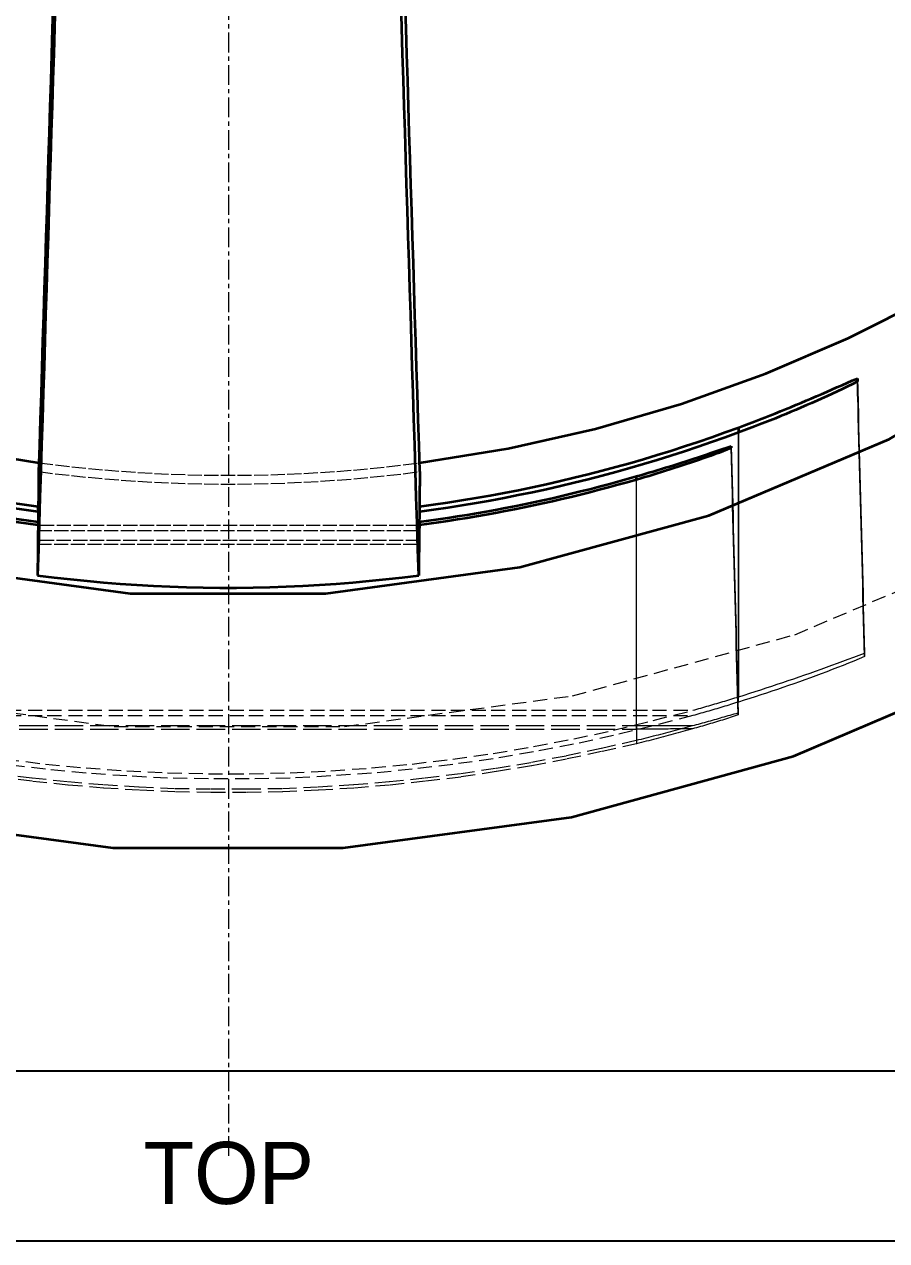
# Model space of a CAD drawing. Header units: millimetres. Extents: x 10 to 410, y 10 to 287.
# Drawn here: x 333.75 to 364.33, y 187 to 230.09 of the extents above; entities that cross this region are included whole.
import ezdxf
from ezdxf.enums import TextEntityAlignment as Align

# ---------------------------------------------------------------- set-up
doc = ezdxf.new("R2010")
doc.units = ezdxf.units.MM
doc.linetypes.add('CENTER', pattern=[1.15, 0.7, -0.15, 0.15, -0.15])
doc.linetypes.add('DASHED', pattern=[0.75, 0.5, -0.25])
for name, color, linetype, lineweight in [('CENTER', 4, 'CENTER', 13), ('HIDDEN', 8, 'DASHED', 18), ('TITLE_BLOCK', 7, 'CONTINUOUS', 25), ('VISIBLE', 7, 'CONTINUOUS', 35)]:
    doc.layers.add(name, color=color, linetype=linetype, lineweight=lineweight)

msp = doc.modelspace()

# ---------------------------------------------------------------- linework, layer by layer
at = {"layer": 'CENTER'}
msp.add_line((341, 190), (341, 273), dxfattribs=at)
at = {"layer": 'HIDDEN'}
for points in [[(280.045, 264.22), (280.84, 256.094), (282.713, 248.148), (285.63, 240.522), (289.539, 233.354), (294.371, 226.773), (300.038, 220.896), (306.44, 215.828), (313.46, 211.66), (320.975, 208.467), (328.848, 206.306), (336.94, 205.216), (345.104, 205.216), (353.196, 206.306), (361.069, 208.467), (368.584, 211.66), (375.604, 215.828), (382.006, 220.896), (387.673, 226.773), (392.505, 233.354), (396.414, 240.522), (399.331, 248.147), (401.204, 256.094), (401.999, 264.22)], [(363.545, 207.7), (363.534, 208.124), (363.523, 208.547), (363.512, 208.971), (363.501, 209.394), (363.49, 209.818), (363.479, 210.241), (363.468, 210.665), (363.457, 211.088), (363.446, 211.512), (363.435, 211.936), (363.423, 212.359), (363.412, 212.783), (363.401, 213.206), (363.39, 213.63), (363.379, 214.053), (363.368, 214.477), (363.357, 214.9), (363.346, 215.324), (363.335, 215.747), (363.324, 216.171), (363.313, 216.595), (363.301, 217.018), (363.29, 217.442)], [(363.292, 217.551), (363.303, 217.128), (363.314, 216.704), (363.325, 216.28), (363.336, 215.857), (363.347, 215.433), (363.358, 215.01), (363.369, 214.586), (363.38, 214.163), (363.391, 213.739), (363.402, 213.316), (363.414, 212.892), (363.425, 212.469), (363.436, 212.045), (363.447, 211.621), (363.458, 211.198), (363.469, 210.774), (363.48, 210.351), (363.491, 209.927), (363.502, 209.504), (363.513, 209.08), (363.524, 208.657), (363.536, 208.233), (363.547, 207.81)], [(363.547, 207.81), (363.536, 208.233), (363.524, 208.657), (363.513, 209.08), (363.502, 209.504), (363.491, 209.927), (363.48, 210.351), (363.469, 210.774), (363.458, 211.198), (363.447, 211.621), (363.436, 212.045), (363.425, 212.469), (363.414, 212.892), (363.402, 213.316), (363.391, 213.739), (363.38, 214.163), (363.369, 214.586), (363.358, 215.01), (363.347, 215.433), (363.336, 215.857), (363.325, 216.28), (363.314, 216.704), (363.303, 217.128), (363.292, 217.551)], [(359.08, 206.084), (359.08, 206.499), (359.08, 206.914), (359.08, 207.329), (359.08, 207.744), (359.08, 208.159), (359.08, 208.574), (359.08, 208.989), (359.08, 209.404), (359.08, 209.819), (359.08, 210.234), (359.08, 210.649), (359.08, 211.064), (359.08, 211.479), (359.08, 211.894), (359.08, 212.309), (359.08, 212.724), (359.08, 213.139), (359.08, 213.554), (359.08, 213.969), (359.08, 214.384), (359.08, 214.799), (359.08, 215.214), (359.08, 215.629)], [(359.082, 206.271), (359.082, 206.678), (359.082, 207.085), (359.082, 207.492), (359.082, 207.899), (359.082, 208.305), (359.082, 208.712), (359.082, 209.119), (359.082, 209.526), (359.082, 209.933), (359.082, 210.34), (359.082, 210.747), (359.082, 211.154), (359.082, 211.561), (359.082, 211.967), (359.082, 212.374), (359.082, 212.781), (359.082, 213.188), (359.082, 213.595), (359.082, 214.002), (359.082, 214.409), (359.082, 214.816), (359.082, 215.223), (359.082, 215.629)], [(358.816, 215.148), (358.827, 214.737), (358.838, 214.326), (358.848, 213.915), (358.859, 213.504), (358.87, 213.093), (358.881, 212.682), (358.891, 212.271), (358.902, 211.86), (358.913, 211.45), (358.924, 211.039), (358.935, 210.628), (358.945, 210.217), (358.956, 209.806), (358.967, 209.395), (358.978, 208.984), (358.988, 208.573), (358.999, 208.162), (359.01, 207.751), (359.021, 207.34), (359.031, 206.929), (359.042, 206.518), (359.053, 206.108), (359.064, 205.697)], [(359.064, 205.697), (359.053, 206.108), (359.042, 206.518), (359.031, 206.929), (359.021, 207.34), (359.01, 207.751), (358.999, 208.162), (358.988, 208.573), (358.978, 208.984), (358.967, 209.395), (358.956, 209.806), (358.945, 210.217), (358.935, 210.628), (358.924, 211.039), (358.913, 211.45), (358.902, 211.86), (358.891, 212.271), (358.881, 212.682), (358.87, 213.093), (358.859, 213.504), (358.848, 213.915), (358.838, 214.326), (358.827, 214.737), (358.816, 215.148)], [(359.063, 205.634), (359.052, 206.045), (359.041, 206.456), (359.031, 206.867), (359.02, 207.278), (359.009, 207.689), (358.998, 208.1), (358.988, 208.511), (358.977, 208.921), (358.966, 209.332), (358.955, 209.743), (358.945, 210.154), (358.934, 210.565), (358.923, 210.976), (358.912, 211.387), (358.902, 211.798), (358.891, 212.209), (358.88, 212.62), (358.869, 213.031), (358.859, 213.442), (358.848, 213.853), (358.837, 214.263), (358.826, 214.674), (358.816, 215.085)], [(334.261, 214.246), (334.846, 214.172), (335.431, 214.106), (336.018, 214.046), (336.604, 213.992), (337.192, 213.945), (337.78, 213.905), (338.368, 213.872), (338.957, 213.845), (339.546, 213.825), (340.135, 213.812), (340.724, 213.805), (341.313, 213.805), (341.903, 213.812), (342.492, 213.825), (343.081, 213.845), (343.67, 213.872), (344.258, 213.905), (344.846, 213.945), (345.433, 213.992), (346.02, 214.046), (346.606, 214.106), (347.192, 214.172), (347.777, 214.246)], [(334.271, 214.557), (334.855, 214.484), (335.439, 214.418), (336.025, 214.358), (336.611, 214.305), (337.197, 214.258), (337.784, 214.218), (338.372, 214.185), (338.96, 214.158), (339.548, 214.138), (340.136, 214.125), (340.725, 214.118), (341.313, 214.118), (341.901, 214.124), (342.49, 214.138), (343.078, 214.158), (343.666, 214.184), (344.253, 214.218), (344.84, 214.257), (345.427, 214.304), (346.013, 214.357), (346.598, 214.417), (347.183, 214.483), (347.767, 214.557)], [(355.46, 205.127), (355.46, 205.511), (355.46, 205.895), (355.46, 206.279), (355.46, 206.663), (355.46, 207.047), (355.46, 207.431), (355.46, 207.815), (355.46, 208.199), (355.46, 208.583), (355.46, 208.967), (355.46, 209.351), (355.46, 209.735), (355.46, 210.119), (355.46, 210.503), (355.46, 210.887), (355.46, 211.271), (355.46, 211.655), (355.46, 212.039), (355.46, 212.423), (355.46, 212.807), (355.46, 213.191), (355.46, 213.575), (355.46, 213.959)], [(355.461, 205.252), (355.461, 205.63), (355.461, 206.009), (355.461, 206.388), (355.461, 206.766), (355.461, 207.145), (355.461, 207.523), (355.461, 207.902), (355.461, 208.281), (355.461, 208.659), (355.461, 209.038), (355.461, 209.416), (355.461, 209.795), (355.461, 210.174), (355.461, 210.552), (355.461, 210.931), (355.461, 211.309), (355.461, 211.688), (355.461, 212.067), (355.461, 212.445), (355.461, 212.824), (355.461, 213.202), (355.461, 213.581), (355.461, 213.96)], [(334.247, 212.825), (334.246, 212.796), (334.245, 212.767), (334.244, 212.738), (334.243, 212.709), (334.242, 212.68), (334.241, 212.651), (334.24, 212.622), (334.239, 212.592), (334.238, 212.563), (334.238, 212.534), (334.237, 212.505), (334.236, 212.476), (334.235, 212.447), (334.234, 212.418), (334.233, 212.389), (334.232, 212.36), (334.231, 212.331), (334.23, 212.302), (334.229, 212.273), (334.229, 212.244), (334.228, 212.215), (334.227, 212.186), (334.226, 212.157)], [(334.228, 212.342), (334.228, 212.363), (334.229, 212.384), (334.23, 212.405), (334.23, 212.426), (334.231, 212.447), (334.232, 212.468), (334.232, 212.489), (334.233, 212.51), (334.234, 212.531), (334.234, 212.552), (334.235, 212.573), (334.236, 212.594), (334.236, 212.615), (334.237, 212.636), (334.238, 212.657), (334.238, 212.678), (334.239, 212.699), (334.239, 212.72), (334.24, 212.741), (334.241, 212.762), (334.241, 212.783), (334.242, 212.804), (334.243, 212.825)], [(347.783, 212.157), (347.782, 212.186), (347.781, 212.215), (347.78, 212.244), (347.779, 212.273), (347.778, 212.302), (347.777, 212.331), (347.776, 212.36), (347.776, 212.389), (347.775, 212.418), (347.774, 212.447), (347.773, 212.476), (347.772, 212.505), (347.771, 212.534), (347.77, 212.563), (347.769, 212.592), (347.768, 212.621), (347.767, 212.651), (347.767, 212.68), (347.766, 212.709), (347.765, 212.738), (347.764, 212.767), (347.763, 212.796), (347.762, 212.825)], [(347.77, 212.826), (347.77, 212.805), (347.771, 212.784), (347.772, 212.762), (347.772, 212.741), (347.773, 212.72), (347.774, 212.699), (347.774, 212.678), (347.775, 212.657), (347.775, 212.636), (347.776, 212.615), (347.777, 212.594), (347.777, 212.573), (347.778, 212.552), (347.779, 212.531), (347.779, 212.51), (347.78, 212.489), (347.781, 212.468), (347.781, 212.447), (347.782, 212.426), (347.783, 212.405), (347.783, 212.384), (347.784, 212.363), (347.785, 212.342)], [(334.242, 212.348), (334.241, 212.319), (334.24, 212.29), (334.239, 212.261), (334.238, 212.232), (334.237, 212.203), (334.236, 212.174), (334.235, 212.145), (334.234, 212.116), (334.234, 212.087), (334.233, 212.058), (334.232, 212.029), (334.231, 212), (334.23, 211.971), (334.229, 211.942), (334.228, 211.913), (334.227, 211.884), (334.226, 211.855), (334.226, 211.826), (334.225, 211.797), (334.224, 211.768), (334.223, 211.739), (334.222, 211.709), (334.221, 211.68)], [(334.222, 211.803), (334.223, 211.826), (334.224, 211.85), (334.224, 211.874), (334.225, 211.897), (334.226, 211.921), (334.227, 211.945), (334.227, 211.969), (334.228, 211.992), (334.229, 212.016), (334.23, 212.04), (334.23, 212.063), (334.231, 212.087), (334.232, 212.111), (334.233, 212.135), (334.233, 212.158), (334.234, 212.182), (334.235, 212.206), (334.235, 212.23), (334.236, 212.253), (334.237, 212.277), (334.238, 212.301), (334.238, 212.324), (334.239, 212.348)], [(334.228, 212.342), (334.228, 212.334), (334.228, 212.326), (334.228, 212.318), (334.227, 212.31), (334.227, 212.302), (334.227, 212.294), (334.227, 212.286), (334.227, 212.278), (334.227, 212.27), (334.227, 212.262), (334.227, 212.254), (334.227, 212.246), (334.227, 212.238), (334.227, 212.23), (334.227, 212.221), (334.226, 212.213), (334.226, 212.205), (334.226, 212.197), (334.226, 212.189), (334.226, 212.181), (334.226, 212.173), (334.226, 212.165), (334.226, 212.157)], [(334.226, 212.157), (334.815, 212.157), (335.405, 212.157), (335.994, 212.157), (336.584, 212.157), (337.173, 212.157), (337.762, 212.157), (338.352, 212.157), (338.941, 212.157), (339.531, 212.157), (340.12, 212.157), (340.71, 212.157), (341.299, 212.157), (341.888, 212.157), (342.478, 212.157), (343.067, 212.157), (343.657, 212.157), (344.246, 212.157), (344.836, 212.157), (345.425, 212.157), (346.014, 212.157), (346.604, 212.157), (347.193, 212.157), (347.783, 212.157)], [(347.785, 212.342), (347.195, 212.342), (346.606, 212.342), (346.016, 212.342), (345.427, 212.342), (344.837, 212.342), (344.248, 212.342), (343.659, 212.342), (343.069, 212.342), (342.48, 212.342), (341.89, 212.342), (341.301, 212.342), (340.711, 212.342), (340.122, 212.342), (339.533, 212.342), (338.943, 212.342), (338.354, 212.342), (337.764, 212.342), (337.175, 212.342), (336.585, 212.342), (335.996, 212.342), (335.407, 212.342), (334.817, 212.342), (334.228, 212.342)], [(347.778, 211.68), (347.777, 211.709), (347.776, 211.738), (347.775, 211.768), (347.774, 211.797), (347.773, 211.826), (347.772, 211.855), (347.772, 211.884), (347.771, 211.913), (347.77, 211.942), (347.769, 211.971), (347.768, 212), (347.767, 212.029), (347.766, 212.058), (347.765, 212.087), (347.764, 212.116), (347.763, 212.145), (347.763, 212.174), (347.762, 212.203), (347.761, 212.232), (347.76, 212.261), (347.759, 212.29), (347.758, 212.319), (347.757, 212.348)], [(347.762, 212.348), (347.763, 212.325), (347.764, 212.301), (347.764, 212.277), (347.765, 212.254), (347.766, 212.23), (347.767, 212.206), (347.767, 212.182), (347.768, 212.159), (347.769, 212.135), (347.77, 212.111), (347.77, 212.087), (347.771, 212.064), (347.772, 212.04), (347.772, 212.016), (347.773, 211.992), (347.774, 211.969), (347.775, 211.945), (347.775, 211.921), (347.776, 211.897), (347.777, 211.874), (347.778, 211.85), (347.778, 211.826), (347.779, 211.803)], [(347.785, 212.342), (347.785, 212.334), (347.784, 212.326), (347.784, 212.318), (347.784, 212.31), (347.784, 212.302), (347.784, 212.294), (347.784, 212.286), (347.784, 212.278), (347.784, 212.27), (347.784, 212.262), (347.784, 212.254), (347.784, 212.246), (347.784, 212.238), (347.783, 212.23), (347.783, 212.221), (347.783, 212.213), (347.783, 212.205), (347.783, 212.197), (347.783, 212.189), (347.783, 212.181), (347.783, 212.173), (347.783, 212.165), (347.783, 212.157)], [(334.222, 211.803), (334.222, 211.797), (334.222, 211.792), (334.222, 211.787), (334.222, 211.781), (334.222, 211.776), (334.222, 211.771), (334.222, 211.765), (334.222, 211.76), (334.222, 211.755), (334.222, 211.749), (334.222, 211.744), (334.222, 211.739), (334.222, 211.734), (334.222, 211.728), (334.221, 211.723), (334.221, 211.718), (334.221, 211.712), (334.221, 211.707), (334.221, 211.702), (334.221, 211.696), (334.221, 211.691), (334.221, 211.686), (334.221, 211.68)], [(334.221, 211.68), (334.81, 211.68), (335.4, 211.68), (335.989, 211.68), (336.579, 211.68), (337.168, 211.68), (337.758, 211.68), (338.347, 211.68), (338.936, 211.68), (339.526, 211.68), (340.115, 211.68), (340.705, 211.68), (341.294, 211.68), (341.884, 211.68), (342.473, 211.68), (343.062, 211.68), (343.652, 211.68), (344.241, 211.68), (344.831, 211.68), (345.42, 211.68), (346.01, 211.68), (346.599, 211.68), (347.188, 211.68), (347.778, 211.68)], [(347.779, 211.803), (347.19, 211.803), (346.6, 211.803), (346.011, 211.803), (345.421, 211.803), (344.832, 211.803), (344.243, 211.803), (343.653, 211.803), (343.064, 211.803), (342.474, 211.803), (341.885, 211.803), (341.295, 211.803), (340.706, 211.803), (340.117, 211.803), (339.527, 211.803), (338.938, 211.803), (338.348, 211.803), (337.759, 211.803), (337.169, 211.803), (336.58, 211.803), (335.991, 211.803), (335.401, 211.803), (334.812, 211.803), (334.222, 211.803)], [(347.779, 211.803), (347.779, 211.797), (347.779, 211.792), (347.779, 211.787), (347.779, 211.781), (347.779, 211.776), (347.779, 211.771), (347.779, 211.765), (347.779, 211.76), (347.779, 211.755), (347.779, 211.749), (347.778, 211.744), (347.778, 211.739), (347.778, 211.734), (347.778, 211.728), (347.778, 211.723), (347.778, 211.718), (347.778, 211.712), (347.778, 211.707), (347.778, 211.702), (347.778, 211.696), (347.778, 211.691), (347.778, 211.686), (347.778, 211.68)], [(359.082, 206.271), (359.278, 206.332), (359.474, 206.394), (359.67, 206.456), (359.865, 206.519), (360.06, 206.583), (360.255, 206.647), (360.45, 206.711), (360.645, 206.777), (360.84, 206.842), (361.034, 206.909), (361.228, 206.976), (361.422, 207.043), (361.616, 207.111), (361.809, 207.18), (362.003, 207.249), (362.196, 207.319), (362.389, 207.389), (362.582, 207.459), (362.775, 207.53), (362.967, 207.602), (363.16, 207.673), (363.353, 207.744), (363.547, 207.81)], [(363.547, 207.81), (363.547, 207.805), (363.547, 207.8), (363.546, 207.795), (363.546, 207.791), (363.546, 207.786), (363.546, 207.781), (363.546, 207.776), (363.546, 207.771), (363.546, 207.767), (363.546, 207.762), (363.546, 207.757), (363.546, 207.752), (363.546, 207.748), (363.546, 207.743), (363.546, 207.738), (363.546, 207.733), (363.546, 207.729), (363.546, 207.724), (363.546, 207.719), (363.546, 207.714), (363.546, 207.71), (363.546, 207.705), (363.545, 207.7)], [(363.547, 207.81), (363.547, 207.81), (363.547, 207.81), (363.547, 207.81), (363.547, 207.81), (363.547, 207.81), (363.547, 207.81), (363.547, 207.81), (363.547, 207.81), (363.547, 207.81), (363.547, 207.81), (363.547, 207.81), (363.547, 207.81), (363.547, 207.81), (363.547, 207.81), (363.547, 207.81), (363.547, 207.81), (363.547, 207.81), (363.547, 207.81), (363.547, 207.81), (363.547, 207.81), (363.547, 207.81), (363.547, 207.81), (363.547, 207.81)], [(363.545, 207.7), (363.358, 207.615), (363.167, 207.535), (362.975, 207.458), (362.784, 207.381), (362.591, 207.306), (362.399, 207.231), (362.206, 207.158), (362.012, 207.085), (361.819, 207.013), (361.625, 206.942), (361.43, 206.871), (361.236, 206.802), (361.041, 206.733), (360.846, 206.664), (360.651, 206.597), (360.455, 206.53), (360.26, 206.464), (360.064, 206.399), (359.867, 206.334), (359.671, 206.271), (359.474, 206.207), (359.277, 206.145), (359.08, 206.084)], [(359.08, 206.084), (359.01, 206.062), (358.939, 206.04), (358.869, 206.018), (358.798, 205.997), (358.728, 205.975), (358.657, 205.954), (358.586, 205.933), (358.516, 205.911), (358.445, 205.89), (358.374, 205.869), (358.304, 205.848), (358.233, 205.828), (358.162, 205.807), (358.092, 205.786), (358.021, 205.765), (357.95, 205.745), (357.879, 205.724), (357.808, 205.704), (357.737, 205.684), (357.666, 205.664), (357.595, 205.644), (357.524, 205.624), (357.453, 205.604)], [(357.455, 205.791), (357.526, 205.811), (357.597, 205.831), (357.668, 205.851), (357.739, 205.871), (357.81, 205.892), (357.881, 205.912), (357.952, 205.932), (358.023, 205.953), (358.093, 205.974), (358.164, 205.994), (358.235, 206.015), (358.306, 206.036), (358.376, 206.057), (358.447, 206.078), (358.518, 206.099), (358.588, 206.12), (358.659, 206.141), (358.729, 206.163), (358.8, 206.184), (358.871, 206.206), (358.941, 206.227), (359.012, 206.249), (359.082, 206.271)], [(357.453, 205.604), (356.052, 205.24), (354.645, 204.897), (353.23, 204.589), (351.807, 204.32), (350.381, 204.071), (348.946, 203.874), (347.508, 203.701), (346.067, 203.56), (344.622, 203.464), (343.176, 203.387), (341.728, 203.359), (340.28, 203.359), (338.832, 203.387), (337.386, 203.464), (335.942, 203.56), (334.5, 203.701), (333.063, 203.874), (331.628, 204.071), (330.201, 204.32), (328.779, 204.589), (327.364, 204.897), (325.957, 205.24), (324.555, 205.604)], [(324.555, 205.604), (325.985, 205.604), (327.416, 205.604), (328.846, 205.604), (330.277, 205.604), (331.707, 205.604), (333.137, 205.604), (334.568, 205.604), (335.998, 205.604), (337.428, 205.604), (338.859, 205.604), (340.289, 205.604), (341.719, 205.604), (343.15, 205.604), (344.58, 205.604), (346.011, 205.604), (347.441, 205.604), (348.871, 205.604), (350.302, 205.604), (351.732, 205.604), (353.162, 205.604), (354.593, 205.604), (356.023, 205.604), (357.453, 205.604)], [(324.557, 205.791), (325.959, 205.428), (327.365, 205.084), (328.78, 204.776), (330.203, 204.507), (331.63, 204.258), (333.065, 204.061), (334.502, 203.888), (335.943, 203.747), (337.388, 203.65), (338.834, 203.574), (340.282, 203.545), (341.73, 203.545), (343.178, 203.574), (344.624, 203.65), (346.069, 203.747), (347.51, 203.888), (348.948, 204.061), (350.383, 204.258), (351.809, 204.507), (353.232, 204.776), (354.647, 205.084), (356.053, 205.428), (357.455, 205.791)], [(324.557, 205.791), (325.987, 205.791), (327.418, 205.791), (328.848, 205.791), (330.278, 205.791), (331.709, 205.791), (333.139, 205.791), (334.57, 205.791), (336, 205.791), (337.43, 205.791), (338.861, 205.791), (340.291, 205.791), (341.721, 205.791), (343.152, 205.791), (344.582, 205.791), (346.012, 205.791), (347.443, 205.791), (348.873, 205.791), (350.304, 205.791), (351.734, 205.791), (353.164, 205.791), (354.595, 205.791), (356.025, 205.791), (357.455, 205.791)], [(359.063, 205.634), (358.995, 205.607), (358.925, 205.583), (358.856, 205.56), (358.786, 205.537), (358.716, 205.514), (358.646, 205.492), (358.576, 205.47), (358.506, 205.447), (358.435, 205.426), (358.365, 205.404), (358.295, 205.382), (358.224, 205.361), (358.154, 205.339), (358.084, 205.318), (358.013, 205.297), (357.943, 205.276), (357.872, 205.255), (357.802, 205.234), (357.731, 205.214), (357.661, 205.193), (357.59, 205.173), (357.519, 205.152), (357.449, 205.132)], [(357.45, 205.247), (357.52, 205.266), (357.59, 205.285), (357.661, 205.305), (357.731, 205.324), (357.801, 205.344), (357.871, 205.363), (357.941, 205.383), (358.011, 205.403), (358.082, 205.423), (358.152, 205.442), (358.222, 205.462), (358.292, 205.482), (358.362, 205.502), (358.432, 205.522), (358.502, 205.542), (358.572, 205.562), (358.642, 205.582), (358.712, 205.602), (358.782, 205.622), (358.852, 205.642), (358.923, 205.662), (358.993, 205.681), (359.064, 205.697)], [(359.064, 205.697), (359.064, 205.694), (359.064, 205.691), (359.064, 205.688), (359.064, 205.686), (359.064, 205.683), (359.063, 205.68), (359.063, 205.678), (359.063, 205.675), (359.063, 205.672), (359.063, 205.669), (359.063, 205.667), (359.063, 205.664), (359.063, 205.661), (359.063, 205.659), (359.063, 205.656), (359.063, 205.653), (359.063, 205.65), (359.063, 205.648), (359.063, 205.645), (359.063, 205.642), (359.063, 205.639), (359.063, 205.637), (359.063, 205.634)], [(359.064, 205.697), (359.064, 205.697), (359.064, 205.697), (359.064, 205.697), (359.064, 205.697), (359.064, 205.697), (359.064, 205.697), (359.064, 205.697), (359.064, 205.697), (359.064, 205.697), (359.064, 205.697), (359.064, 205.697), (359.064, 205.697), (359.064, 205.697), (359.064, 205.697), (359.064, 205.697), (359.064, 205.697), (359.064, 205.697), (359.064, 205.697), (359.064, 205.697), (359.064, 205.697), (359.064, 205.697), (359.064, 205.697), (359.064, 205.697)], [(326.54, 205.252), (327.798, 205.252), (329.055, 205.252), (330.312, 205.252), (331.57, 205.252), (332.827, 205.252), (334.085, 205.252), (335.342, 205.252), (336.6, 205.252), (337.857, 205.252), (339.115, 205.252), (340.372, 205.252), (341.629, 205.252), (342.887, 205.252), (344.144, 205.252), (345.402, 205.252), (346.659, 205.252), (347.917, 205.252), (349.174, 205.252), (350.432, 205.252), (351.689, 205.252), (352.946, 205.252), (354.204, 205.252), (355.461, 205.252)], [(357.449, 205.132), (357.363, 205.107), (357.277, 205.083), (357.19, 205.059), (357.104, 205.035), (357.018, 205.011), (356.932, 204.987), (356.846, 204.964), (356.759, 204.94), (356.673, 204.917), (356.587, 204.894), (356.5, 204.871), (356.414, 204.848), (356.327, 204.825), (356.241, 204.803), (356.154, 204.78), (356.067, 204.758), (355.981, 204.736), (355.894, 204.714), (355.807, 204.692), (355.721, 204.67), (355.634, 204.649), (355.547, 204.627), (355.46, 204.606)], [(357.449, 205.132), (357.362, 205.131), (357.276, 205.131), (357.189, 205.131), (357.103, 205.13), (357.016, 205.13), (356.93, 205.129), (356.843, 205.129), (356.757, 205.129), (356.67, 205.129), (356.584, 205.128), (356.498, 205.128), (356.411, 205.128), (356.325, 205.128), (356.238, 205.127), (356.152, 205.127), (356.065, 205.127), (355.979, 205.127), (355.892, 205.127), (355.806, 205.127), (355.719, 205.127), (355.633, 205.127), (355.546, 205.127), (355.46, 205.127)], [(355.461, 205.252), (355.548, 205.252), (355.634, 205.252), (355.721, 205.252), (355.807, 205.252), (355.894, 205.252), (355.98, 205.251), (356.066, 205.251), (356.153, 205.251), (356.239, 205.251), (356.326, 205.251), (356.412, 205.251), (356.499, 205.251), (356.585, 205.25), (356.672, 205.25), (356.758, 205.25), (356.845, 205.249), (356.931, 205.249), (357.018, 205.249), (357.104, 205.248), (357.19, 205.248), (357.277, 205.248), (357.363, 205.247), (357.45, 205.247)], [(355.461, 205.252), (355.461, 205.229), (355.461, 205.207), (355.461, 205.184), (355.461, 205.161), (355.461, 205.139), (355.461, 205.116), (355.461, 205.093), (355.461, 205.071), (355.461, 205.048), (355.461, 205.025), (355.461, 205.003), (355.461, 204.98), (355.461, 204.957), (355.461, 204.935), (355.461, 204.912), (355.461, 204.889), (355.461, 204.867), (355.461, 204.844), (355.461, 204.821), (355.461, 204.799), (355.461, 204.776), (355.461, 204.754), (355.461, 204.731)], [(355.461, 204.731), (355.548, 204.752), (355.635, 204.773), (355.721, 204.795), (355.808, 204.816), (355.895, 204.838), (355.981, 204.86), (356.068, 204.882), (356.155, 204.904), (356.241, 204.926), (356.328, 204.948), (356.414, 204.97), (356.501, 204.993), (356.587, 205.015), (356.673, 205.038), (356.76, 205.061), (356.846, 205.084), (356.932, 205.107), (357.019, 205.13), (357.105, 205.153), (357.191, 205.176), (357.277, 205.2), (357.364, 205.223), (357.45, 205.247)], [(326.539, 205.127), (327.796, 205.127), (329.054, 205.127), (330.311, 205.127), (331.569, 205.127), (332.826, 205.127), (334.083, 205.127), (335.341, 205.127), (336.598, 205.127), (337.856, 205.127), (339.113, 205.127), (340.371, 205.127), (341.628, 205.127), (342.886, 205.127), (344.143, 205.127), (345.4, 205.127), (346.658, 205.127), (347.915, 205.127), (349.173, 205.127), (350.43, 205.127), (351.688, 205.127), (352.945, 205.127), (354.203, 205.127), (355.46, 205.127)], [(326.54, 204.731), (327.778, 204.451), (329.02, 204.186), (330.267, 203.949), (331.519, 203.742), (332.774, 203.551), (334.034, 203.399), (335.297, 203.266), (336.562, 203.158), (337.829, 203.083), (339.097, 203.024), (340.366, 203.003), (341.635, 203.003), (342.905, 203.024), (344.173, 203.083), (345.44, 203.158), (346.705, 203.266), (347.967, 203.399), (349.227, 203.551), (350.482, 203.742), (351.735, 203.949), (352.982, 204.186), (354.223, 204.451), (355.461, 204.731)], [(355.46, 205.127), (355.46, 205.104), (355.46, 205.081), (355.46, 205.059), (355.46, 205.036), (355.46, 205.014), (355.46, 204.991), (355.46, 204.968), (355.46, 204.946), (355.46, 204.923), (355.46, 204.9), (355.46, 204.878), (355.46, 204.855), (355.46, 204.832), (355.46, 204.81), (355.46, 204.787), (355.46, 204.765), (355.46, 204.742), (355.46, 204.719), (355.46, 204.697), (355.46, 204.674), (355.46, 204.651), (355.46, 204.629), (355.46, 204.606)], [(355.46, 204.606), (354.222, 204.326), (352.98, 204.062), (351.733, 203.825), (350.481, 203.618), (349.226, 203.426), (347.966, 203.275), (346.703, 203.142), (345.438, 203.034), (344.171, 202.959), (342.903, 202.9), (341.634, 202.879), (340.365, 202.879), (339.095, 202.9), (337.827, 202.959), (336.56, 203.034), (335.296, 203.142), (334.033, 203.275), (332.773, 203.426), (331.518, 203.618), (330.266, 203.825), (329.018, 204.062), (327.777, 204.326), (326.539, 204.606)]]:
    msp.add_lwpolyline(points, dxfattribs=at)
at = {"layer": 'TITLE_BLOCK'}
msp.add_lwpolyline([(278, 187), (404, 187), (404, 193), (278, 193)], close=True, dxfattribs=at)
at = {"layer": 'VISIBLE'}
for points in [[(289.084, 264.336), (289.288, 261.164), (289.685, 258.011), (290.274, 254.888), (291.054, 251.807), (292.02, 248.779), (293.169, 245.816), (294.498, 242.928), (296.001, 240.128), (297.671, 237.424), (299.505, 234.828), (301.493, 232.348), (303.629, 229.995), (305.905, 227.777), (308.313, 225.702), (310.843, 223.778), (313.485, 222.012), (316.231, 220.411), (319.069, 218.981), (321.99, 217.727), (324.982, 216.654), (328.033, 215.766), (331.133, 215.066), (334.271, 214.557)], [(347.767, 214.557), (350.905, 215.065), (354.005, 215.765), (357.057, 216.653), (360.049, 217.725), (362.97, 218.979), (365.809, 220.409), (368.555, 222.01), (371.198, 223.775), (373.728, 225.699), (376.136, 227.774), (378.412, 229.993), (380.549, 232.346), (382.538, 234.825), (384.371, 237.422), (386.042, 240.126), (387.545, 242.927), (388.874, 245.814), (390.024, 248.777), (390.99, 251.806), (391.769, 254.887), (392.359, 258.01), (392.756, 261.164), (392.96, 264.336)], [(280.001, 259.921), (280.796, 251.795), (282.669, 243.849), (285.586, 236.223), (289.496, 229.055), (294.327, 222.474), (299.994, 216.597), (306.396, 211.529), (313.417, 207.361), (320.931, 204.168), (328.804, 202.007), (336.896, 200.917), (345.06, 200.917), (353.152, 202.007), (361.025, 204.168), (368.54, 207.361), (375.56, 211.529), (381.962, 216.597), (387.629, 222.474), (392.461, 229.055), (396.37, 236.223), (399.288, 243.848), (401.16, 251.795), (401.955, 259.921)], [(289.04, 260.037), (289.736, 253.131), (291.346, 246.379), (293.842, 239.902), (297.179, 233.816), (301.297, 228.228), (306.123, 223.24), (311.571, 218.938), (317.543, 215.402), (323.934, 212.692), (330.628, 210.859), (337.508, 209.934), (344.449, 209.934), (351.328, 210.859), (358.022, 212.692), (364.413, 215.402), (370.385, 218.938), (375.833, 223.24), (380.659, 228.228), (384.777, 233.816), (388.114, 239.902), (390.61, 246.379), (392.22, 253.131), (392.917, 260.037)], [(334.918, 235.494), (334.89, 234.571), (334.861, 233.647), (334.833, 232.723), (334.804, 231.799), (334.775, 230.875), (334.747, 229.951), (334.718, 229.027), (334.69, 228.103), (334.661, 227.18), (334.633, 226.256), (334.604, 225.332), (334.575, 224.408), (334.547, 223.484), (334.518, 222.56), (334.49, 221.636), (334.461, 220.713), (334.432, 219.789), (334.404, 218.865), (334.375, 217.941), (334.347, 217.017), (334.318, 216.093), (334.29, 215.169), (334.261, 214.246)], [(347.777, 214.246), (347.748, 215.169), (347.719, 216.093), (347.691, 217.017), (347.662, 217.941), (347.634, 218.865), (347.605, 219.789), (347.577, 220.713), (347.548, 221.636), (347.519, 222.56), (347.491, 223.484), (347.462, 224.408), (347.434, 225.332), (347.405, 226.256), (347.377, 227.18), (347.348, 228.103), (347.319, 229.027), (347.291, 229.951), (347.262, 230.875), (347.234, 231.799), (347.205, 232.723), (347.177, 233.647), (347.148, 234.571), (347.119, 235.494)], [(334.881, 231.821), (334.852, 230.897), (334.824, 229.973), (334.795, 229.049), (334.766, 228.125), (334.738, 227.201), (334.709, 226.278), (334.681, 225.354), (334.652, 224.43), (334.624, 223.506), (334.595, 222.582), (334.566, 221.658), (334.538, 220.734), (334.509, 219.81), (334.481, 218.887), (334.452, 217.963), (334.424, 217.039), (334.395, 216.115), (334.366, 215.191), (334.338, 214.267), (334.309, 213.343), (334.281, 212.42), (334.252, 211.496), (334.223, 210.572)], [(347.739, 210.572), (347.71, 211.496), (347.682, 212.42), (347.653, 213.343), (347.625, 214.267), (347.596, 215.191), (347.568, 216.115), (347.539, 217.039), (347.51, 217.963), (347.482, 218.887), (347.453, 219.81), (347.425, 220.734), (347.396, 221.658), (347.368, 222.582), (347.339, 223.506), (347.31, 224.43), (347.282, 225.354), (347.253, 226.278), (347.225, 227.201), (347.196, 228.125), (347.168, 229.049), (347.139, 229.973), (347.11, 230.897), (347.082, 231.821)], [(363.29, 217.442), (363.115, 217.348), (362.936, 217.26), (362.756, 217.174), (362.576, 217.089), (362.395, 217.004), (362.214, 216.921), (362.032, 216.839), (361.85, 216.757), (361.668, 216.676), (361.485, 216.596), (361.302, 216.517), (361.118, 216.439), (360.935, 216.361), (360.751, 216.285), (360.566, 216.209), (360.382, 216.133), (360.197, 216.059), (360.011, 215.985), (359.826, 215.913), (359.64, 215.84), (359.453, 215.769), (359.267, 215.699), (359.08, 215.629)], [(359.082, 215.812), (359.268, 215.881), (359.453, 215.951), (359.638, 216.021), (359.823, 216.093), (360.008, 216.164), (360.192, 216.237), (360.376, 216.31), (360.56, 216.383), (360.744, 216.458), (360.927, 216.533), (361.11, 216.608), (361.293, 216.685), (361.475, 216.761), (361.658, 216.839), (361.84, 216.917), (362.022, 216.995), (362.203, 217.074), (362.385, 217.154), (362.566, 217.234), (362.747, 217.314), (362.928, 217.395), (363.109, 217.475), (363.292, 217.551)], [(363.292, 217.551), (363.291, 217.546), (363.291, 217.542), (363.291, 217.537), (363.291, 217.532), (363.291, 217.527), (363.291, 217.523), (363.291, 217.518), (363.291, 217.513), (363.291, 217.508), (363.291, 217.503), (363.291, 217.499), (363.291, 217.494), (363.291, 217.489), (363.291, 217.484), (363.291, 217.48), (363.291, 217.475), (363.291, 217.47), (363.291, 217.465), (363.291, 217.461), (363.291, 217.456), (363.29, 217.451), (363.29, 217.446), (363.29, 217.442)], [(363.292, 217.551), (363.292, 217.551), (363.292, 217.551), (363.292, 217.551), (363.292, 217.551), (363.292, 217.551), (363.292, 217.551), (363.292, 217.551), (363.292, 217.551), (363.292, 217.551), (363.292, 217.551), (363.292, 217.551), (363.292, 217.551), (363.292, 217.551), (363.292, 217.551), (363.292, 217.551), (363.292, 217.551), (363.292, 217.551), (363.292, 217.551), (363.292, 217.551), (363.292, 217.551), (363.292, 217.551), (363.292, 217.551), (363.292, 217.551)], [(363.292, 217.551), (363.292, 217.551), (363.292, 217.551), (363.292, 217.551), (363.292, 217.551), (363.292, 217.551), (363.292, 217.551), (363.292, 217.551), (363.292, 217.551), (363.292, 217.551), (363.292, 217.551), (363.292, 217.551), (363.292, 217.551), (363.292, 217.551), (363.292, 217.551), (363.292, 217.551), (363.292, 217.551), (363.292, 217.551), (363.292, 217.551), (363.292, 217.551), (363.292, 217.551), (363.292, 217.551), (363.292, 217.551), (363.292, 217.551)], [(334.247, 212.825), (333.743, 212.895), (333.241, 212.968), (332.739, 213.046), (332.238, 213.13), (331.737, 213.217), (331.238, 213.311), (330.739, 213.409), (330.242, 213.511), (329.745, 213.619), (329.25, 213.731), (328.756, 213.849), (328.263, 213.971), (327.77, 214.097), (327.28, 214.23), (326.791, 214.366), (326.303, 214.508), (325.816, 214.654), (325.331, 214.804), (324.848, 214.961), (324.365, 215.121), (323.885, 215.286), (323.406, 215.456), (322.929, 215.629)], [(322.93, 215.812), (323.408, 215.639), (323.887, 215.469), (324.367, 215.304), (324.85, 215.144), (325.333, 214.987), (325.818, 214.838), (326.305, 214.691), (326.792, 214.55), (327.282, 214.414), (327.772, 214.281), (328.265, 214.155), (328.758, 214.033), (329.252, 213.915), (329.747, 213.803), (330.244, 213.695), (330.741, 213.593), (331.24, 213.495), (331.739, 213.401), (332.24, 213.314), (332.741, 213.23), (333.243, 213.152), (333.745, 213.079), (334.248, 213.009)], [(359.08, 215.629), (358.602, 215.456), (358.124, 215.286), (357.643, 215.121), (357.161, 214.961), (356.678, 214.804), (356.192, 214.654), (355.706, 214.508), (355.218, 214.366), (354.728, 214.23), (354.238, 214.097), (353.746, 213.971), (353.253, 213.849), (352.759, 213.731), (352.263, 213.619), (351.767, 213.511), (351.269, 213.409), (350.771, 213.311), (350.272, 213.217), (349.771, 213.13), (349.27, 213.046), (348.768, 212.968), (348.265, 212.895), (347.762, 212.825)], [(347.764, 213.009), (348.267, 213.079), (348.77, 213.152), (349.272, 213.23), (349.773, 213.314), (350.273, 213.401), (350.773, 213.495), (351.271, 213.593), (351.769, 213.695), (352.265, 213.803), (352.761, 213.915), (353.255, 214.033), (353.748, 214.155), (354.24, 214.281), (354.73, 214.414), (355.22, 214.55), (355.708, 214.691), (356.194, 214.838), (356.68, 214.987), (357.163, 215.144), (357.645, 215.304), (358.126, 215.469), (358.604, 215.639), (359.082, 215.812)], [(359.082, 215.629), (359.082, 215.637), (359.082, 215.645), (359.082, 215.653), (359.082, 215.661), (359.082, 215.669), (359.082, 215.677), (359.082, 215.685), (359.082, 215.693), (359.082, 215.701), (359.082, 215.709), (359.082, 215.717), (359.082, 215.725), (359.082, 215.733), (359.082, 215.74), (359.082, 215.748), (359.082, 215.756), (359.082, 215.764), (359.082, 215.772), (359.082, 215.78), (359.082, 215.788), (359.082, 215.796), (359.082, 215.804), (359.082, 215.812)], [(358.816, 215.085), (358.674, 215.026), (358.53, 214.97), (358.386, 214.916), (358.241, 214.863), (358.097, 214.811), (357.952, 214.759), (357.806, 214.708), (357.661, 214.657), (357.515, 214.607), (357.37, 214.558), (357.224, 214.509), (357.078, 214.46), (356.931, 214.412), (356.785, 214.365), (356.638, 214.318), (356.492, 214.271), (356.345, 214.225), (356.198, 214.18), (356.05, 214.135), (355.903, 214.09), (355.755, 214.046), (355.608, 214.002), (355.46, 213.959)], [(355.461, 214.08), (355.608, 214.123), (355.755, 214.166), (355.902, 214.21), (356.049, 214.254), (356.195, 214.298), (356.342, 214.343), (356.488, 214.388), (356.634, 214.433), (356.78, 214.479), (356.926, 214.525), (357.072, 214.572), (357.218, 214.619), (357.363, 214.666), (357.509, 214.713), (357.654, 214.761), (357.8, 214.81), (357.945, 214.858), (358.09, 214.907), (358.235, 214.956), (358.38, 215.005), (358.525, 215.054), (358.67, 215.103), (358.816, 215.148)], [(358.816, 215.148), (358.816, 215.148), (358.816, 215.148), (358.816, 215.148), (358.816, 215.148), (358.816, 215.148), (358.816, 215.148), (358.816, 215.148), (358.816, 215.148), (358.816, 215.148), (358.816, 215.148), (358.816, 215.148), (358.816, 215.148), (358.816, 215.148), (358.816, 215.148), (358.816, 215.148), (358.816, 215.148), (358.816, 215.148), (358.816, 215.148), (358.816, 215.148), (358.816, 215.148), (358.816, 215.148), (358.816, 215.148), (358.816, 215.148)], [(358.816, 215.148), (358.816, 215.145), (358.816, 215.142), (358.816, 215.14), (358.816, 215.137), (358.816, 215.134), (358.816, 215.132), (358.816, 215.129), (358.816, 215.126), (358.816, 215.123), (358.816, 215.121), (358.816, 215.118), (358.816, 215.115), (358.816, 215.113), (358.816, 215.11), (358.816, 215.107), (358.816, 215.104), (358.816, 215.102), (358.816, 215.099), (358.816, 215.096), (358.816, 215.093), (358.816, 215.091), (358.816, 215.088), (358.816, 215.085)], [(358.816, 215.148), (358.816, 215.148), (358.816, 215.148), (358.816, 215.148), (358.816, 215.148), (358.816, 215.148), (358.816, 215.148), (358.816, 215.148), (358.816, 215.148), (358.816, 215.148), (358.816, 215.148), (358.816, 215.148), (358.816, 215.148), (358.816, 215.148), (358.816, 215.148), (358.816, 215.148), (358.816, 215.148), (358.816, 215.148), (358.816, 215.148), (358.816, 215.148), (358.816, 215.148), (358.816, 215.148), (358.816, 215.148), (358.816, 215.148)], [(334.261, 214.246), (334.26, 214.192), (334.26, 214.138), (334.259, 214.084), (334.259, 214.03), (334.258, 213.977), (334.258, 213.923), (334.257, 213.869), (334.257, 213.815), (334.256, 213.762), (334.256, 213.708), (334.255, 213.654), (334.254, 213.6), (334.254, 213.547), (334.253, 213.493), (334.253, 213.439), (334.252, 213.385), (334.252, 213.332), (334.251, 213.278), (334.251, 213.224), (334.25, 213.17), (334.25, 213.116), (334.249, 213.063), (334.248, 213.009)], [(347.777, 214.246), (347.776, 214.192), (347.775, 214.138), (347.775, 214.084), (347.774, 214.03), (347.774, 213.977), (347.773, 213.923), (347.773, 213.869), (347.772, 213.815), (347.772, 213.762), (347.771, 213.708), (347.771, 213.654), (347.77, 213.6), (347.769, 213.547), (347.769, 213.493), (347.768, 213.439), (347.768, 213.385), (347.767, 213.332), (347.767, 213.278), (347.766, 213.224), (347.766, 213.17), (347.765, 213.116), (347.765, 213.063), (347.764, 213.009)], [(334.242, 212.348), (333.902, 212.394), (333.563, 212.442), (333.224, 212.492), (332.886, 212.545), (332.548, 212.599), (332.21, 212.656), (331.873, 212.715), (331.536, 212.776), (331.199, 212.84), (330.863, 212.905), (330.527, 212.973), (330.192, 213.043), (329.857, 213.115), (329.523, 213.19), (329.189, 213.267), (328.856, 213.346), (328.523, 213.427), (328.191, 213.51), (327.86, 213.596), (327.529, 213.684), (327.198, 213.774), (326.868, 213.866), (326.539, 213.959)], [(326.54, 214.08), (326.87, 213.987), (327.199, 213.895), (327.53, 213.805), (327.861, 213.717), (328.192, 213.631), (328.525, 213.549), (328.857, 213.467), (329.191, 213.388), (329.525, 213.312), (329.859, 213.237), (330.194, 213.165), (330.529, 213.095), (330.864, 213.027), (331.201, 212.961), (331.537, 212.898), (331.874, 212.837), (332.211, 212.778), (332.549, 212.72), (332.887, 212.666), (333.226, 212.614), (333.564, 212.564), (333.904, 212.516), (334.243, 212.47)], [(355.46, 213.959), (355.131, 213.866), (354.801, 213.773), (354.47, 213.684), (354.139, 213.596), (353.808, 213.51), (353.475, 213.427), (353.143, 213.346), (352.809, 213.267), (352.476, 213.19), (352.141, 213.115), (351.807, 213.043), (351.471, 212.973), (351.136, 212.905), (350.8, 212.84), (350.463, 212.776), (350.126, 212.715), (349.789, 212.656), (349.451, 212.599), (349.113, 212.545), (348.774, 212.492), (348.436, 212.442), (348.097, 212.394), (347.757, 212.348)], [(347.758, 212.47), (348.098, 212.516), (348.437, 212.564), (348.776, 212.614), (349.114, 212.666), (349.452, 212.72), (349.79, 212.778), (350.127, 212.837), (350.464, 212.898), (350.801, 212.961), (351.137, 213.027), (351.473, 213.095), (351.808, 213.165), (352.143, 213.237), (352.477, 213.312), (352.811, 213.388), (353.144, 213.467), (353.477, 213.549), (353.809, 213.631), (354.14, 213.717), (354.472, 213.805), (354.802, 213.895), (355.132, 213.987), (355.461, 214.08)], [(355.461, 213.96), (355.461, 213.965), (355.461, 213.97), (355.461, 213.975), (355.461, 213.981), (355.461, 213.986), (355.461, 213.991), (355.461, 213.996), (355.461, 214.002), (355.461, 214.007), (355.461, 214.012), (355.461, 214.017), (355.461, 214.023), (355.461, 214.028), (355.461, 214.033), (355.461, 214.038), (355.461, 214.044), (355.461, 214.049), (355.461, 214.054), (355.461, 214.059), (355.461, 214.065), (355.461, 214.07), (355.461, 214.075), (355.461, 214.08)], [(334.243, 212.825), (334.243, 212.833), (334.243, 212.841), (334.243, 212.849), (334.244, 212.857), (334.244, 212.865), (334.244, 212.873), (334.244, 212.881), (334.245, 212.889), (334.245, 212.897), (334.245, 212.905), (334.245, 212.913), (334.246, 212.921), (334.246, 212.929), (334.246, 212.937), (334.246, 212.945), (334.247, 212.953), (334.247, 212.961), (334.247, 212.969), (334.247, 212.977), (334.248, 212.985), (334.248, 212.993), (334.248, 213.001), (334.248, 213.009)], [(347.764, 213.009), (347.764, 213.001), (347.764, 212.993), (347.765, 212.985), (347.765, 212.977), (347.765, 212.969), (347.765, 212.961), (347.766, 212.953), (347.766, 212.945), (347.766, 212.937), (347.766, 212.929), (347.767, 212.921), (347.767, 212.913), (347.767, 212.905), (347.767, 212.897), (347.768, 212.889), (347.768, 212.881), (347.768, 212.873), (347.768, 212.865), (347.769, 212.857), (347.769, 212.849), (347.769, 212.842), (347.769, 212.834), (347.77, 212.826)], [(334.239, 212.348), (334.239, 212.353), (334.239, 212.359), (334.24, 212.364), (334.24, 212.369), (334.24, 212.375), (334.24, 212.38), (334.24, 212.385), (334.24, 212.39), (334.241, 212.396), (334.241, 212.401), (334.241, 212.406), (334.241, 212.412), (334.241, 212.417), (334.241, 212.422), (334.242, 212.427), (334.242, 212.433), (334.242, 212.438), (334.242, 212.443), (334.242, 212.448), (334.242, 212.454), (334.243, 212.459), (334.243, 212.464), (334.243, 212.47)], [(334.247, 212.825), (334.246, 212.809), (334.246, 212.794), (334.246, 212.778), (334.246, 212.763), (334.246, 212.747), (334.246, 212.732), (334.245, 212.717), (334.245, 212.701), (334.245, 212.686), (334.245, 212.67), (334.245, 212.655), (334.245, 212.639), (334.244, 212.624), (334.244, 212.609), (334.244, 212.593), (334.244, 212.578), (334.244, 212.562), (334.244, 212.547), (334.244, 212.531), (334.243, 212.516), (334.243, 212.5), (334.243, 212.485), (334.243, 212.47)], [(347.762, 212.825), (347.762, 212.809), (347.762, 212.794), (347.762, 212.778), (347.761, 212.763), (347.761, 212.747), (347.761, 212.732), (347.761, 212.717), (347.761, 212.701), (347.761, 212.686), (347.76, 212.67), (347.76, 212.655), (347.76, 212.639), (347.76, 212.624), (347.76, 212.609), (347.76, 212.593), (347.76, 212.578), (347.759, 212.562), (347.759, 212.547), (347.759, 212.531), (347.759, 212.516), (347.759, 212.5), (347.759, 212.485), (347.758, 212.47)], [(347.758, 212.47), (347.759, 212.464), (347.759, 212.459), (347.759, 212.454), (347.759, 212.449), (347.759, 212.443), (347.759, 212.438), (347.76, 212.433), (347.76, 212.427), (347.76, 212.422), (347.76, 212.417), (347.76, 212.412), (347.76, 212.406), (347.761, 212.401), (347.761, 212.396), (347.761, 212.391), (347.761, 212.385), (347.761, 212.38), (347.761, 212.375), (347.762, 212.37), (347.762, 212.364), (347.762, 212.359), (347.762, 212.354), (347.762, 212.348)], [(334.242, 212.348), (334.241, 212.271), (334.24, 212.193), (334.239, 212.116), (334.238, 212.039), (334.238, 211.962), (334.237, 211.885), (334.236, 211.807), (334.235, 211.73), (334.235, 211.653), (334.234, 211.576), (334.233, 211.498), (334.232, 211.421), (334.231, 211.344), (334.231, 211.267), (334.23, 211.19), (334.229, 211.112), (334.228, 211.035), (334.227, 210.958), (334.227, 210.881), (334.226, 210.803), (334.225, 210.726), (334.224, 210.649), (334.223, 210.572)], [(347.757, 212.348), (347.756, 212.271), (347.756, 212.193), (347.755, 212.116), (347.754, 212.039), (347.753, 211.962), (347.752, 211.884), (347.752, 211.807), (347.751, 211.73), (347.75, 211.653), (347.749, 211.576), (347.749, 211.498), (347.748, 211.421), (347.747, 211.344), (347.746, 211.267), (347.745, 211.19), (347.745, 211.112), (347.744, 211.035), (347.743, 210.958), (347.742, 210.881), (347.741, 210.803), (347.741, 210.726), (347.74, 210.649), (347.739, 210.572)], [(334.223, 210.572), (334.808, 210.499), (335.394, 210.432), (335.98, 210.372), (336.567, 210.318), (337.154, 210.272), (337.742, 210.232), (338.331, 210.198), (338.919, 210.172), (339.508, 210.151), (340.097, 210.138), (340.687, 210.131), (341.276, 210.131), (341.865, 210.138), (342.454, 210.151), (343.043, 210.172), (343.632, 210.198), (344.22, 210.232), (344.808, 210.272), (345.396, 210.318), (345.983, 210.372), (346.569, 210.432), (347.154, 210.499), (347.739, 210.572)]]:
    msp.add_lwpolyline(points, dxfattribs=at)

# ---------------------------------------------------------------- texts
at = {"layer": 'TITLE_BLOCK'}
msp.add_text('TOP', height=2.2, dxfattribs=at).set_placement((341, 189.4), align=Align.MIDDLE_CENTER)

doc.saveas('drawing.dxf')
